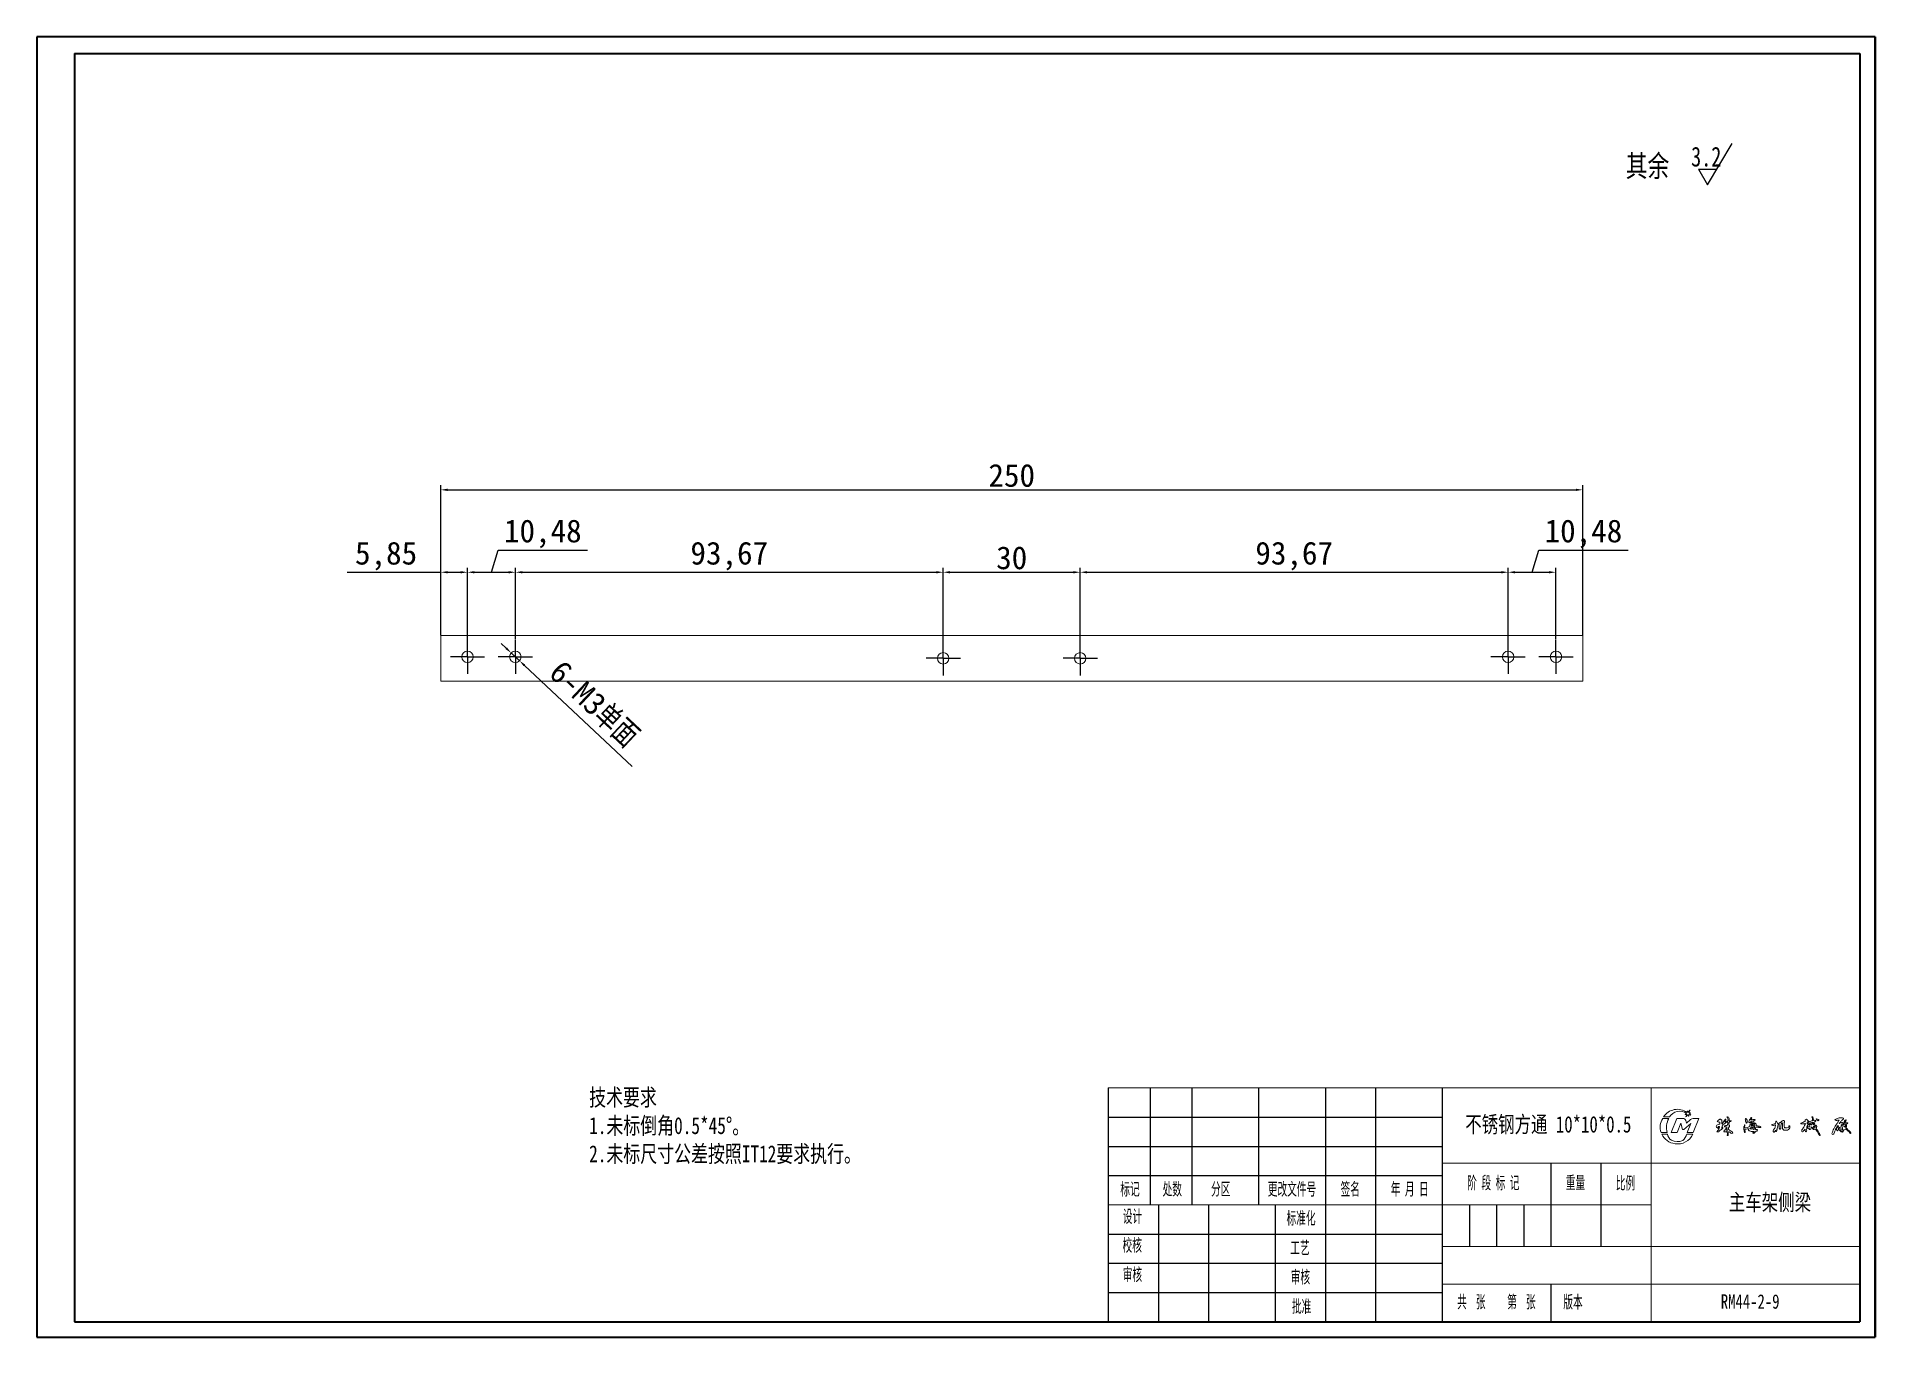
# Model space of a CAD drawing. Header units: millimetres. Extents: x 33 to 2814, y -1567 to 193.
# Drawn here: x 2411.8 to 2814.3, y -1567 to -1282.4 of the extents above; entities outside this region: 16.
import ezdxf

# ---------------------------------------------------------------- set-up
doc = ezdxf.new("R2010")
doc.units = ezdxf.units.MM
doc.linetypes.add('ACAD_ISO04W100', pattern=[30, 24, -3, 0, -3])
for name, color, linetype in [('10', 7, 'Continuous'), ('5', 7, 'Continuous'), ('9', 7, 'Continuous')]:
    doc.layers.add(name, color=color, linetype=linetype)
doc.layers.add('中心线', color=6, linetype='ACAD_ISO04W100', lineweight=0)
doc.layers.add('尺寸线', color=100, linetype='Continuous', lineweight=5)
doc.styles.add('SLDTEXTSTYLE1', font='TXT', dxfattribs={"width": 0.7, "bigfont": 'bigfont'})
doc.dimstyles.new('ISO-25', dxfattribs={"dimtxt": 2.5, "dimasz": 2.5, "dimexe": 1.25, "dimexo": 0.625, "dimtad": 1, "dimtxsty": 'Standard', "dimcen": 2.5, "dimadec": 0, "dimazin": 0, "dimtfac": 1, "dimtmove": 0, "dimatfit": 3, "dimfxl": 1, "dimarcsym": 0})

# ---------------------------------------------------------------- blocks, each defined once
blk = doc.blocks.new('SW_CENTERMARKSYMBOL_5')
at = {"layer": '10', "color": 0}
for p, q in [((-2.5, 0), (-3.75, 0)), ((0, 0), (-2.5, 0)), ((0, 2.5), (0, 3.75)), ((0, 0), (0, 2.5)), ((0, 0), (0, -2.5)), ((0, 0), (2.5, 0)), ((2.5, 0), (3.75, 0)), ((0, -2.5), (0, -3.75))]:
    blk.add_line(p, q, dxfattribs=at)
blk = doc.blocks.new('*D135')
at = {"layer": 'Defpoints', "color": 0, "transparency": 16777216}
for p in [(2750.26, -1381.53), (2500.26, -1413.41), (2750.26, -1413.41)]:
    blk.add_point(p, dxfattribs=at)
at = {"layer": '尺寸线', "color": 0, "lineweight": -2, "transparency": 16777216}
for p, q in [((2500.26, -1413.31), (2500.26, -1380.53)), ((2501.76, -1381.53), (2748.76, -1381.53)), ((2750.26, -1413.31), (2750.26, -1380.53))]:
    blk.add_line(p, q, dxfattribs=at)
at = {"layer": '尺寸线', "color": 0, "transparency": 16777216}
for points in [[(2501.76, -1381.28), (2501.76, -1381.78), (2500.26, -1381.53)], [(2748.76, -1381.28), (2748.76, -1381.78), (2750.26, -1381.53)]]:
    blk.add_solid(points, dxfattribs=at)
at = {"layer": '尺寸线', "color": 0, "transparency": 16777216, "insert": (2625.26, -1378.4), "char_height": 5, "attachment_point": 5}
blk.add_mtext('250', dxfattribs=at)
blk = doc.blocks.new('*D136')
at = {"layer": 'Defpoints', "color": 0, "transparency": 16777216}
for p in [(2506.12, -1399.57), (2500.26, -1413.41), (2506.12, -1414.96)]:
    blk.add_point(p, dxfattribs=at)
at = {"layer": '尺寸线', "color": 0, "lineweight": -2, "transparency": 16777216}
for p, q in [((2479.76, -1399.57), (2500.26, -1399.57)), ((2500.26, -1413.31), (2500.26, -1398.57)), ((2501.76, -1399.57), (2504.62, -1399.57)), ((2506.12, -1414.86), (2506.12, -1398.57))]:
    blk.add_line(p, q, dxfattribs=at)
at = {"layer": '尺寸线', "color": 0, "transparency": 16777216}
for points in [[(2501.76, -1399.32), (2501.76, -1399.82), (2500.26, -1399.57)], [(2504.62, -1399.32), (2504.62, -1399.82), (2506.12, -1399.57)]]:
    blk.add_solid(points, dxfattribs=at)
at = {"layer": '尺寸线', "color": 0, "transparency": 16777216, "insert": (2488.3, -1396.03), "char_height": 5, "attachment_point": 5}
blk.add_mtext('5,85', dxfattribs=at)
blk = doc.blocks.new('*D137')
at = {"layer": 'Defpoints', "color": 0, "transparency": 16777216}
for p in [(2516.6, -1399.57), (2506.12, -1414.96), (2516.6, -1414.34)]:
    blk.add_point(p, dxfattribs=at)
at = {"layer": '尺寸线', "color": 0, "lineweight": -2, "transparency": 16777216}
for p, q in [((2511.36, -1399.57), (2512.81, -1394.72)), ((2512.81, -1394.72), (2532.4, -1394.72)), ((2506.12, -1414.86), (2506.12, -1398.57)), ((2507.62, -1399.57), (2515.1, -1399.57)), ((2516.6, -1414.24), (2516.6, -1398.57))]:
    blk.add_line(p, q, dxfattribs=at)
at = {"layer": '尺寸线', "color": 0, "transparency": 16777216}
for points in [[(2507.62, -1399.32), (2507.62, -1399.82), (2506.12, -1399.57)], [(2515.1, -1399.32), (2515.1, -1399.82), (2516.6, -1399.57)]]:
    blk.add_solid(points, dxfattribs=at)
at = {"layer": '尺寸线', "color": 0, "transparency": 16777216, "insert": (2522.61, -1391.17), "char_height": 5, "attachment_point": 5}
blk.add_mtext('10,48', dxfattribs=at)
blk = doc.blocks.new('*D138')
at = {"layer": 'Defpoints', "color": 0, "transparency": 16777216}
for p in [(2610.26, -1399.57), (2516.6, -1414.34), (2610.26, -1414.66)]:
    blk.add_point(p, dxfattribs=at)
at = {"layer": '尺寸线', "color": 0, "lineweight": -2, "transparency": 16777216}
for p, q in [((2516.6, -1414.24), (2516.6, -1398.57)), ((2518.1, -1399.57), (2608.76, -1399.57)), ((2610.26, -1414.56), (2610.26, -1398.57))]:
    blk.add_line(p, q, dxfattribs=at)
at = {"layer": '尺寸线', "color": 0, "transparency": 16777216}
for points in [[(2518.1, -1399.32), (2518.1, -1399.82), (2516.6, -1399.57)], [(2608.76, -1399.32), (2608.76, -1399.82), (2610.26, -1399.57)]]:
    blk.add_solid(points, dxfattribs=at)
at = {"layer": '尺寸线', "color": 0, "transparency": 16777216, "insert": (2563.43, -1396.03), "char_height": 5, "attachment_point": 5}
blk.add_mtext('93,67', dxfattribs=at)
blk = doc.blocks.new('*D139')
at = {"layer": 'Defpoints', "color": 0, "transparency": 16777216}
for p in [(2640.26, -1399.57), (2610.26, -1414.66), (2640.26, -1414.66)]:
    blk.add_point(p, dxfattribs=at)
at = {"layer": '尺寸线', "color": 0, "lineweight": -2, "transparency": 16777216}
for p, q in [((2610.26, -1414.56), (2610.26, -1398.57)), ((2611.76, -1399.57), (2638.76, -1399.57)), ((2640.26, -1414.56), (2640.26, -1398.57))]:
    blk.add_line(p, q, dxfattribs=at)
at = {"layer": '尺寸线', "color": 0, "transparency": 16777216}
for points in [[(2611.76, -1399.32), (2611.76, -1399.82), (2610.26, -1399.57)], [(2638.76, -1399.32), (2638.76, -1399.82), (2640.26, -1399.57)]]:
    blk.add_solid(points, dxfattribs=at)
at = {"layer": '尺寸线', "color": 0, "transparency": 16777216, "insert": (2625.26, -1396.44), "char_height": 5, "attachment_point": 5}
blk.add_mtext('30', dxfattribs=at)
blk = doc.blocks.new('*D140')
at = {"layer": 'Defpoints', "color": 0, "transparency": 16777216}
for p in [(2733.93, -1399.57), (2640.26, -1414.66), (2733.93, -1414.96)]:
    blk.add_point(p, dxfattribs=at)
at = {"layer": '尺寸线', "color": 0, "lineweight": -2, "transparency": 16777216}
for p, q in [((2640.26, -1414.56), (2640.26, -1398.57)), ((2641.76, -1399.57), (2732.43, -1399.57)), ((2733.93, -1414.86), (2733.93, -1398.57))]:
    blk.add_line(p, q, dxfattribs=at)
at = {"layer": '尺寸线', "color": 0, "transparency": 16777216}
for points in [[(2641.76, -1399.32), (2641.76, -1399.82), (2640.26, -1399.57)], [(2732.43, -1399.32), (2732.43, -1399.82), (2733.93, -1399.57)]]:
    blk.add_solid(points, dxfattribs=at)
at = {"layer": '尺寸线', "color": 0, "transparency": 16777216, "insert": (2687.1, -1396.03), "char_height": 5, "attachment_point": 5}
blk.add_mtext('93,67', dxfattribs=at)
blk = doc.blocks.new('*D141')
at = {"layer": 'Defpoints', "color": 0, "transparency": 16777216}
for p in [(2744.41, -1399.57), (2733.93, -1414.96), (2744.41, -1414.34)]:
    blk.add_point(p, dxfattribs=at)
at = {"layer": '尺寸线', "color": 0, "lineweight": -2, "transparency": 16777216}
for p, q in [((2739.17, -1399.57), (2740.63, -1394.72)), ((2740.63, -1394.72), (2760.21, -1394.72)), ((2733.93, -1414.86), (2733.93, -1398.57)), ((2735.43, -1399.57), (2742.91, -1399.57)), ((2744.41, -1414.24), (2744.41, -1398.57))]:
    blk.add_line(p, q, dxfattribs=at)
at = {"layer": '尺寸线', "color": 0, "transparency": 16777216}
for points in [[(2735.43, -1399.32), (2735.43, -1399.82), (2733.93, -1399.57)], [(2742.91, -1399.32), (2742.91, -1399.82), (2744.41, -1399.57)]]:
    blk.add_solid(points, dxfattribs=at)
at = {"layer": '尺寸线', "color": 0, "transparency": 16777216, "insert": (2750.42, -1391.17), "char_height": 5, "attachment_point": 5}
blk.add_mtext('10,48', dxfattribs=at)
blk = doc.blocks.new('*D142')
at = {"layer": 'Defpoints', "color": 0, "transparency": 16777216}
for p in [(2515.69, -1417.23), (2517.51, -1418.94)]:
    blk.add_point(p, dxfattribs=at)
at = {"layer": '尺寸线', "color": 0, "lineweight": -2, "transparency": 16777216}
for p, q in [((2514.59, -1416.21), (2513.5, -1415.18)), ((2515.69, -1417.23), (2517.51, -1418.94)), ((2542.17, -1442.06), (2518.61, -1419.97))]:
    blk.add_line(p, q, dxfattribs=at)
at = {"layer": '尺寸线', "color": 0, "transparency": 16777216}
for points in [[(2514.76, -1416.03), (2514.42, -1416.39), (2515.69, -1417.23)], [(2518.78, -1419.79), (2518.43, -1420.15), (2517.51, -1418.94)]]:
    blk.add_solid(points, dxfattribs=at)
at = {"layer": '尺寸线', "color": 0, "transparency": 16777216, "insert": (2533.78, -1428.49), "char_height": 5, "attachment_point": 5, "rotation": 316.8501}
blk.add_mtext('6-M3{\\fHYSWLongFangSong|b0|i0|c134|p2;单面}', dxfattribs=at)

msp = doc.modelspace()

# ---------------------------------------------------------------- linework, layer by layer
for p, q in [((2777.614, -1314.785), (2782.951, -1305.713)), ((2775.602, -1311.364), (2777.614, -1314.785)), ((2775.602, -1311.364), (2779.626, -1311.364))]:
    msp.add_line(p, q)
at = {"color": 7, "linetype": 'Continuous', "lineweight": 15}
for p, q in [((2500.265, -1423.408), (2500.265, -1413.408)), ((2750.265, -1413.408), (2500.265, -1413.408)), ((2750.265, -1423.408), (2750.265, -1413.408)), ((2500.265, -1423.408), (2750.265, -1423.408))]:
    msp.add_line(p, q, dxfattribs=at)
for centre in [(2506.116, -1418.09), (2516.599, -1418.09), (2610.265, -1418.408), (2640.265, -1418.408), (2733.93, -1418.09), (2744.414, -1418.09)]:
    msp.add_circle(centre, 1.25, dxfattribs=at)
at = {"layer": '10', "color": 7, "lineweight": 15}
for p, q in [((2765.215, -1512.461), (2765.215, -1538.052)), ((2719.518, -1528.912), (2810.912, -1528.912)), ((2646.403, -1538.052), (2765.215, -1538.052)), ((2765.215, -1538.052), (2765.215, -1563.642)), ((2719.518, -1547.191), (2810.912, -1547.191)), ((2719.518, -1555.433), (2810.912, -1555.433))]:
    msp.add_line(p, q, dxfattribs=at)
at = {"layer": '5', "color": 7, "lineweight": 15}
for p, q in [((2646.403, -1512.461), (2810.912, -1512.461)), ((2646.403, -1512.461), (2810.912, -1512.461)), ((2773.349, -1517.79), (2773.74, -1517.305)), ((2773.762, -1517.318), (2773.524, -1517.873)), ((2767.775, -1519.123), (2769.102, -1519.123)), ((2769.26, -1518.814), (2767.977, -1518.814)), ((2769.631, -1522.228), (2770.904, -1519.138)), ((2770.904, -1519.138), (2772.202, -1519.138)), ((2771.773, -1520.186), (2770.909, -1522.228)), ((2772.142, -1521.582), (2771.773, -1520.186)), ((2773.953, -1520.228), (2772.413, -1521.582)), ((2772.711, -1518.211), (2773.002, -1518.018)), ((2773.071, -1518.235), (2772.718, -1518.235)), ((2772.814, -1519.55), (2772.985, -1520.157)), ((2772.873, -1518.731), (2773.071, -1518.235)), ((2773.252, -1518.326), (2772.895, -1518.744)), ((2772.985, -1520.157), (2773.852, -1519.345)), ((2773.1, -1517.813), (2773.137, -1517.542)), ((2773.145, -1522.237), (2773.953, -1520.228)), ((2773.195, -1517.53), (2773.349, -1517.79)), ((2773.415, -1518.608), (2773.252, -1518.326)), ((2773.477, -1518.304), (2773.474, -1518.592)), ((2773.895, -1518.451), (2773.477, -1518.304)), ((2773.524, -1517.873), (2773.832, -1517.882)), ((2773.839, -1517.905), (2773.607, -1518.078)), ((2773.607, -1518.078), (2773.928, -1518.399)), ((2774.422, -1519.138), (2775.709, -1519.138)), ((2775.709, -1519.138), (2774.427, -1522.237)), ((2779.948, -1520.938), (2779.911, -1520.986)), ((2780.079, -1521.149), (2780.022, -1521.333)), ((2780.065, -1521.454), (2780.215, -1521.013)), ((2780.173, -1520.382), (2780.252, -1520.334)), ((2780.295, -1519.955), (2780.217, -1519.913)), ((2780.754, -1520.319), (2780.841, -1520.331)), ((2780.773, -1521.191), (2780.831, -1521.12)), ((2780.831, -1521.12), (2780.923, -1521.13)), ((2781.285, -1520.933), (2781.279, -1520.847)), ((2781.369, -1520.964), (2781.285, -1520.933)), ((2781.41, -1519.781), (2781.446, -1519.855)), ((2781.846, -1521.017), (2781.794, -1520.96)), ((2782.031, -1519.954), (2781.95, -1519.92)), ((2782.411, -1519.849), (2782.33, -1519.885)), ((2785.695, -1520.558), (2785.76, -1520.519)), ((2785.892, -1519.153), (2785.969, -1519.11)), ((2785.969, -1519.11), (2786.05, -1519.151)), ((2787.041, -1519.363), (2787.029, -1519.456)), ((2787.187, -1519.24), (2787.041, -1519.363)), ((2787.089, -1520.778), (2787.119, -1520.817)), ((2787.112, -1518.893), (2787.204, -1518.91)), ((2787.284, -1520.171), (2787.143, -1520.719)), ((2787.241, -1519.899), (2787.218, -1519.828)), ((2787.275, -1521.195), (2787.339, -1521.153)), ((2787.285, -1520.532), (2787.336, -1520.291)), ((2787.446, -1520.486), (2787.339, -1520.563)), ((2787.385, -1520.597), (2787.438, -1520.555)), ((2787.475, -1520.551), (2787.512, -1520.583)), ((2787.829, -1520.795), (2787.799, -1520.991)), ((2787.859, -1521.109), (2787.914, -1520.67)), ((2789.255, -1521.007), (2789.243, -1521.099)), ((2791.701, -1520.619), (2791.651, -1520.568)), ((2792.155, -1520.619), (2792.039, -1520.677)), ((2792.442, -1520.606), (2792.365, -1520.558)), ((2792.458, -1520.719), (2792.442, -1520.606)), ((2792.541, -1519.815), (2792.564, -1519.718)), ((2792.564, -1519.718), (2792.659, -1519.719)), ((2792.996, -1520.245), (2793.077, -1520.327)), ((2793.278, -1520.114), (2793.258, -1520.213)), ((2793.705, -1520.348), (2793.756, -1520.261)), ((2793.898, -1520.117), (2793.964, -1520.162)), ((2798.987, -1519.656), (2798.995, -1519.448)), ((2799.431, -1520.287), (2799.508, -1520.318)), ((2799.569, -1520.621), (2799.501, -1520.643)), ((2799.668, -1519.73), (2799.666, -1519.816)), ((2799.958, -1520.233), (2799.716, -1520.486)), ((2799.881, -1521.346), (2799.8, -1521.299)), ((2799.933, -1520.546), (2800.071, -1520.4)), ((2800.448, -1519.998), (2800.208, -1520.07)), ((2800.422, -1520.19), (2800.55, -1520.17)), ((2800.449, -1521.052), (2800.43, -1520.961)), ((2800.438, -1520.514), (2800.437, -1520.437)), ((2800.448, -1518.86), (2800.475, -1518.78)), ((2800.489, -1518.95), (2800.448, -1518.86)), ((2800.915, -1519.921), (2800.448, -1519.998)), ((2800.559, -1521.31), (2800.484, -1521.356)), ((2800.532, -1519.249), (2800.489, -1518.95)), ((2800.711, -1521.145), (2800.559, -1521.31)), ((2800.572, -1520.174), (2800.652, -1520.251)), ((2800.668, -1521.347), (2800.821, -1521.318)), ((2800.769, -1520.868), (2800.753, -1520.888)), ((2800.759, -1520.461), (2800.86, -1520.433)), ((2800.796, -1519.541), (2800.865, -1519.606)), ((2801.149, -1520.731), (2801.161, -1520.831)), ((2801.161, -1520.831), (2801.246, -1520.905)), ((2801.313, -1520.64), (2801.401, -1520.663)), ((2801.422, -1521.131), (2801.372, -1521.21)), ((2801.418, -1519.234), (2801.375, -1519.326)), ((2801.375, -1519.326), (2801.45, -1519.41)), ((2801.98, -1519.477), (2801.943, -1519.377)), ((2806.264, -1520.845), (2806.238, -1520.773)), ((2806.43, -1520.217), (2806.523, -1520.233)), ((2806.872, -1520.552), (2806.83, -1520.657)), ((2807.535, -1520.548), (2807.439, -1520.545)), ((2807.667, -1520.044), (2807.63, -1520.144)), ((2807.63, -1520.144), (2807.665, -1520.214)), ((2807.85, -1519.431), (2807.91, -1519.51)), ((2808.233, -1520.071), (2808.303, -1520.146)), ((2768.74, -1522.228), (2767.426, -1522.232)), ((2767.611, -1522.571), (2768.792, -1522.571)), ((2770.909, -1522.228), (2769.631, -1522.228)), ((2772.413, -1521.582), (2772.142, -1521.582)), ((2773.049, -1522.571), (2774.348, -1522.571)), ((2774.427, -1522.237), (2773.145, -1522.237)), ((2779.652, -1522.046), (2779.678, -1521.965)), ((2781.248, -1522.048), (2781.187, -1521.981)), ((2781.81, -1521.611), (2781.835, -1522.005)), ((2781.868, -1521.512), (2781.867, -1521.448)), ((2781.898, -1522.191), (2781.868, -1521.512)), ((2781.966, -1522.899), (2781.918, -1522.829)), ((2782.138, -1522.796), (2782.134, -1522.877)), ((2783.11, -1522.265), (2783.076, -1522.335)), ((2785.775, -1522.186), (2785.701, -1522.177)), ((2785.773, -1521.574), (2785.763, -1521.661)), ((2785.847, -1521.523), (2785.773, -1521.574)), ((2785.83, -1522.118), (2785.775, -1522.186)), ((2786.525, -1521.464), (2786.467, -1521.405)), ((2786.524, -1521.558), (2786.525, -1521.464)), ((2787.197, -1521.456), (2787.246, -1521.385)), ((2787.485, -1522.301), (2787.487, -1522.218)), ((2788.131, -1521.954), (2788.053, -1521.979)), ((2788.435, -1521.825), (2788.403, -1521.912)), ((2788.454, -1521.585), (2788.492, -1521.651)), ((2792.157, -1522.107), (2792.081, -1522.128)), ((2792.507, -1521.791), (2792.424, -1521.79)), ((2792.528, -1521.907), (2792.507, -1521.791)), ((2792.722, -1521.956), (2792.632, -1522.004)), ((2793.419, -1521.486), (2793.515, -1521.495)), ((2798.489, -1521.985), (2798.415, -1522.057)), ((2798.993, -1521.591), (2798.977, -1521.495)), ((2799.172, -1522.013), (2799.118, -1522.082)), ((2799.98, -1521.576), (2799.888, -1521.558)), ((2802.234, -1522.872), (2802.143, -1522.895)), ((2806.249, -1521.5), (2806.265, -1521.404)), ((2806.373, -1521.652), (2806.249, -1521.5)), ((2806.753, -1521.652), (2806.678, -1521.717))]:
    msp.add_line(p, q, dxfattribs=at)
for centre, radius, start, end in [((2771.004, -1520.697), 3.565, 53.99854, 148.11308), ((2773.75, -1517.313), 0.0126, 336.84757, 141.15035), ((2770.862, -1521.044), 3.636, 148.10678, 199.0712), ((2773.03, -1521.155), 4.422, 152.64769, 194.03749), ((2771.519, -1520.241), 2.672, 56.30183, 147.72417), ((2772.247, -1519.732), 0.596, 17.84837, 94.25997), ((2772.718, -1518.222), 0.0126, 123.59808, 270), ((2772.885, -1518.736), 0.0126, 158.25924, 319.48501), ((2773.168, -1517.546), 0.0316, 30.5695, 172.24527), ((2773.442, -1518.592), 0.0316, 210.0475, 359.33925), ((2773.831, -1517.894), 0.0126, 306.89987, 88.42974), ((2774.496, -1520.234), 1.098, 93.88116, 125.93911), ((2773.905, -1518.421), 0.0316, 250.62338, 44.9943), ((2779.75, -1520.869), 0.275, 111.73471, 250.43201), ((2779.013, -1519.17), 1.576, 293.74076, 304.37866), ((2779.265, -1521.948), 0.909, 52.03613, 64.44068), ((2779.961, -1519.864), 0.267, 115.88205, 173.9154), ((2779.924, -1519.502), 0.405, 235.55963, 273.09561), ((2781.034, -1519.908), 1.793, 227.57647, 233.63482), ((2779.966, -1519.629), 0.122, 90.16643, 177.15274), ((2780.213, -1520.957), 0.576, 94.00789, 122.49705), ((2780.017, -1521.002), 0.107, 171.39316, 285.58996), ((2780.097, -1519.364), 0.562, 254.45682, 282.35154), ((2780.03, -1520.98), 0.0923, 67.96471, 152.63215), ((2780.215, -1519.671), 0.298, 95.00357, 146.77594), ((2779.99, -1521.323), 0.0341, 236.67345, 342.78491), ((2780.047, -1521.139), 0.0341, 342.78491, 91.18323), ((2779.937, -1520.399), 0.512, 284.42988, 294.48738), ((2780.152, -1520.911), 0.0463, 338.4925, 93.47325), ((2780.346, -1519.505), 0.205, 40.56591, 139.98771), ((2780.123, -1520.989), 0.0944, 345.40153, 40.67624), ((2779.763, -1520.159), 0.519, 340.21454, 1.49825), ((2779.865, -1520.023), 0.436, 343.75878, 9.03261), ((2779.939, -1520.503), 1.264, 55.36323, 63.54781), ((2780.246, -1520.918), 0.52, 317.22654, 337.38014), ((2780.645, -1521.132), 0.14, 262.75607, 335.03996), ((2781.564, -1519.071), 0.988, 203.40216, 213.911), ((2781.455, -1520.004), 0.769, 170.36434, 204.19773), ((2780.384, -1519.686), 0.366, 328.87571, 9.96208), ((2780.411, -1520.865), 0.404, 321.28638, 0.14287), ((2780.973, -1520.828), 0.163, 96.06335, 192.77441), ((2780.386, -1520.083), 0.517, 331.4243, 351.08691), ((2780.808, -1521.225), 0.15, 295.09104, 39.4683), ((2781.13, -1520.253), 0.249, 117.42123, 158.79048), ((2781.179, -1520.667), 0.295, 90.76751, 143.3679), ((2780.771, -1520.593), 0.2, 338.26911, 30.74864), ((2781.249, -1520.074), 0.238, 126.9119, 170.0414), ((2779.965, -1519.338), 1.265, 334.47962, 342.72974), ((2782.052, -1520.177), 0.994, 131.13318, 152.18921), ((2780.879, -1519.714), 0.721, 294.24208, 316.26159), ((2781.599, -1521.214), 0.487, 99.81165, 131.03223), ((2781.579, -1520.654), 0.374, 235.83347, 305.07277), ((2781.551, -1519.454), 0.155, 71.26752, 170.74483), ((2782.331, -1521.133), 1.309, 127.31067, 135.32762), ((2781.933, -1519.923), 0.542, 145.51709, 164.82413), ((2781.738, -1520.416), 0.632, 93.20974, 117.52757), ((2780.674, -1518.966), 1.041, 321.3255, 331.19696), ((2781.637, -1520.854), 0.17, 72.56929, 135.4047), ((2781.374, -1519.652), 0.469, 290.38055, 312.91964), ((2787.18, -1526.079), 7.278, 138.66815, 140.81882), ((2781.49, -1519.377), 0.131, 316.66988, 32.3132), ((2781.701, -1520.401), 0.291, 267.43343, 338.97668), ((2781.726, -1519.634), 0.363, 264.95169, 308.03305), ((2781.909, -1520.062), 0.346, 81.92744, 126.67163), ((2781.402, -1520.951), 0.449, 314.20692, 351.58046), ((2781.895, -1518.863), 0.118, 66.69586, 147.69693), ((2781.772, -1518.982), 0.184, 25.63936, 82.80869), ((2781.062, -1519.435), 1.025, 356.13915, 31.29985), ((2781.929, -1519.1), 0.345, 12.6009, 87.89792), ((2781.897, -1519.539), 0.191, 288.53917, 10.41098), ((2787.593, -1521.262), 5.671, 169.54971, 172.32807), ((2781.185, -1520.051), 0.851, 347.61238, 6.50537), ((2782.74, -1521.402), 0.575, 166.95309, 194.40932), ((2780.043, -1520.33), 2.335, 336.20184, 340.66322), ((2782.641, -1520.477), 0.4, 159.46151, 185.23184), ((2782.885, -1519.961), 0.847, 220.65354, 233.05021), ((2782.425, -1521.074), 0.182, 130.87673, 189.16745), ((2781.684, -1519.319), 0.653, 346.7386, 26.84101), ((2783.698, -1520.406), 1.433, 166.56195, 177.22767), ((2782.803, -1520.046), 0.5, 161.24927, 183.02782), ((2782.206, -1520.721), 0.238, 294.8967, 339.12946), ((2782.535, -1519.509), 0.22, 169.41921, 216.93768), ((2782.496, -1519.079), 0.578, 256.37479, 283.87397), ((2780.372, -1521.36), 2.13, 15.08818, 19.81229), ((2782.461, -1519.329), 0.523, 264.49128, 284.4301), ((2780.424, -1516.687), 3.822, 304.54577, 308.42677), ((2782.672, -1519.843), 0.206, 52.06811, 100.59966), ((2785.972, -1521.33), 0.466, 172.67696, 206.24608), ((2783.67, -1520.79), 1.901, 345.35926, 353.68154), ((2786.193, -1521.152), 0.651, 150.43685, 166.48195), ((2784.496, -1520.404), 1.209, 339.33731, 352.68595), ((2786.145, -1521.076), 0.448, 165.44538, 199.15041), ((2785.175, -1520.681), 0.606, 332.22312, 15.46446), ((2784.974, -1517.207), 4.085, 280.54822, 288.24676), ((2786.296, -1519.307), 0.433, 159.05098, 196.84599), ((2787.195, -1519.393), 1.314, 181.72603, 206.7303), ((2788.515, -1519.105), 2.644, 199.4082, 203.32193), ((2786.218, -1519.151), 0.169, 179.85433, 247.00262), ((2785.86, -1519.737), 0.474, 298.71089, 345.13535), ((2785.449, -1519.728), 0.82, 4.16649, 30.95386), ((2786.101, -1520.046), 1.052, 278.35182, 308.34024), ((2787.478, -1519.448), 1.23, 190.29648, 199.45662), ((2787.622, -1520.029), 1.001, 144.34957, 170.68907), ((2785.131, -1520.4), 1.595, 13.13159, 19.52313), ((2786.791, -1519.934), 0.149, 224.4428, 331.22424), ((2786.426, -1520.62), 0.412, 322.56195, 347.73017), ((2781.155, -1516.282), 6.479, 330.76649, 333.99261), ((2787.583, -1521.021), 0.817, 144.60088, 157.4718), ((2787.011, -1521.292), 0.142, 147.82, 225.32738), ((2787.627, -1522.948), 1.881, 91.09513, 113.0134), ((2786.409, -1520.256), 0.586, 330.18511, 347.99972), ((2787.091, -1520.059), 0.178, 102.74047, 162.33987), ((2782.28, -1516.238), 5.513, 328.44852, 331.21479), ((2788.955, -1521.391), 2.218, 143.38742, 152.8231), ((2787.165, -1519.224), 0.269, 239.46341, 298.59173), ((2787.184, -1520), 0.175, 78.85274, 139.1547), ((2787.507, -1521.104), 0.53, 133.38991, 142.03165), ((2787.223, -1520.373), 0.456, 256.87561, 276.74517), ((2786.105, -1519.555), 1.187, 334.36531, 343.16404), ((2787.015, -1519.03), 0.272, 309.16772, 348.94294), ((2785.431, -1519.822), 1.994, 21.79876, 27.21515), ((2787.861, -1521.38), 0.615, 162.46075, 180.49175), ((2787.294, -1520.745), 0.0823, 257.35369, 8.59842), ((2787.863, -1520.473), 0.653, 135.77568, 152.49696), ((2787.319, -1520.536), 0.0337, 174.36274, 305.45423), ((2787.305, -1519.188), 0.272, 267.65225, 307.84646), ((2787.458, -1520.37), 0.146, 132.13492, 147.01586), ((2787.188, -1521.553), 0.428, 30.60002, 69.33977), ((2787.5, -1520.401), 0.196, 87.96358, 135.13708), ((2788.098, -1520.654), 0.727, 177.83307, 186.1836), ((2787.405, -1520.624), 0.0337, 128.13944, 185.70466), ((2789.57, -1521.182), 2.466, 145.28134, 151.83317), ((2787.459, -1520.581), 0.0337, 62.84712, 128.13944), ((2787.323, -1520.278), 0.242, 300.7695, 314.15184), ((2787.729, -1520.347), 0.978, 94.04097, 105.21873), ((2787.986, -1521.324), 1.002, 110.46738, 119.5821), ((2783.429, -1520.298), 4.255, 343.36215, 345.88869), ((2786.957, -1519.042), 1.286, 295.31345, 303.35768), ((2788.28, -1519.992), 0.969, 217.59684, 226.2384), ((2787.46, -1519.566), 0.227, 291.27437, 335.76256), ((2787.392, -1520.066), 1.021, 281.26614, 291.01765), ((2787.734, -1520.629), 0.139, 206.74106, 293.2294), ((2787.755, -1520.505), 0.17, 358.35224, 134.77651), ((2788.138, -1521.118), 1.812, 99.23738, 105.30645), ((2787.811, -1520.371), 0.294, 48.73299, 120.01574), ((2787.732, -1519.241), 0.422, 261.14893, 286.60528), ((2787.766, -1520.986), 0.0337, 255.96963, 351.74296), ((2787.796, -1520.79), 0.0337, 351.74296, 101.99256), ((2787.161, -1521.178), 0.701, 341.9753, 5.65657), ((2787.833, -1519.511), 0.182, 29.98959, 85.48529), ((2787.444, -1519.242), 0.575, 315.36404, 341.91805), ((2787.45, -1520.559), 0.477, 346.49377, 5.8595), ((2787.817, -1520.542), 0.435, 28.24187, 64.4197), ((2789.004, -1521.418), 0.908, 155.57345, 184.64559), ((2788.278, -1521.31), 0.286, 74.17181, 110.67067), ((2788.107, -1520.449), 0.146, 338.24435, 50.47087), ((2788.456, -1520.581), 0.227, 160.09577, 229.41631), ((2788.519, -1519.412), 1.357, 261.08588, 268.85479), ((2788.466, -1521.988), 0.959, 74.94063, 96.59662), ((2787.877, -1525.885), 5.152, 78.08665, 83.14928), ((2789.202, -1519.878), 1.28, 247.66272, 259.89858), ((2788.913, -1521.282), 0.439, 38.77309, 86.38804), ((2789.061, -1520.778), 0.369, 256.86653, 299.54845), ((2791.782, -1520.589), 0.133, 88.61056, 171.00204), ((2792.204, -1518.731), 1.953, 255.08217, 265.17792), ((2790.971, -1516.858), 3.689, 282.75949, 289.69337), ((2791.493, -1517.936), 2.763, 283.87896, 288.39849), ((2791.008, -1520.517), 1.464, 323.66249, 352.08888), ((2792.177, -1519.946), 0.387, 275.53426, 19.80089), ((2792.206, -1520.146), 0.623, 8.57633, 43.3212), ((2794.725, -1521.762), 1.961, 150.74152, 168.3445), ((2793.078, -1519.996), 0.262, 192.53939, 251.94565), ((2793.389, -1520.666), 0.4, 157.77031, 200.13057), ((2792.762, -1520.333), 0.315, 324.71284, 1.10896), ((2793.88, -1521.058), 0.629, 176.21977, 222.91089), ((2788.716, -1520.489), 4.567, 353.37041, 358.4457), ((2792.142, -1520.478), 1.147, 353.22326, 13.37655), ((2793.636, -1520.594), 0.598, 97.62492, 126.71996), ((2793.446, -1519.717), 0.305, 291.38328, 329.59079), ((2794.384, -1520.904), 0.763, 168.09333, 190.89099), ((2797.559, -1520.989), 3.926, 180.85757, 185.26996), ((2788.203, -1519.615), 5.55, 348.24412, 352.41924), ((2793.021, -1518.777), 1.292, 302.1333, 311.08782), ((2793.103, -1519.475), 1.022, 309.7516, 321.08318), ((2795.665, -1522.344), 3.153, 121.01497, 124.68213), ((2791.964, -1520.563), 2.04, 359.98446, 11.3371), ((2797.576, -1520.664), 3.573, 178.38568, 183.24953), ((2791.216, -1521.134), 2.805, 1.34932, 5.47816), ((2794.829, -1521.157), 0.813, 173.7747, 209.46668), ((2794.218, -1519.767), 0.218, 345.38413, 144.80873), ((2797.62, -1520.472), 3.287, 171.97534, 186.07816), ((2793.857, -1521.062), 0.55, 5.2333, 26.02074), ((2793.507, -1519.62), 0.944, 335.38476, 347.64566), ((2794.546, -1521.013), 0.141, 179.65304, 263.12671), ((2794.69, -1520.989), 0.229, 225.36565, 276.03531), ((2794.808, -1520.228), 0.994, 264.62119, 299.72766), ((2794.877, -1520.968), 0.732, 285.56644, 4.42241), ((2795.171, -1520.899), 0.231, 304.03292, 19.3571), ((2795.579, -1520.968), 0.24, 97.374, 142.60412), ((2795.419, -1520.872), 0.192, 348.07803, 47.47698), ((2798.16, -1520.175), 0.152, 164.68104, 236.53228), ((2797.213, -1516.866), 3.365, 283.75338, 299.43994), ((2798.29, -1519.851), 0.499, 244.58666, 279.90362), ((2803.108, -1524.169), 5.434, 146.2824, 150.59117), ((2798.485, -1519.446), 0.903, 263.10676, 289.05182), ((2796.373, -1519.866), 2.562, 329.85284, 336.70089), ((2802.119, -1522.552), 3.783, 146.00988, 153.76073), ((2798.753, -1519.881), 0.42, 273.57476, 301.33654), ((2798.768, -1519.592), 0.228, 295.73802, 343.67734), ((2798.805, -1520.348), 0.199, 333.32896, 33.04183), ((2799.25, -1519.602), 0.298, 92.38317, 148.90354), ((2799.082, -1519.606), 0.339, 29.05936, 62.6982), ((2797.314, -1521.3), 1.986, 352.93608, 1.78853), ((2799.849, -1521.194), 0.552, 132.14254, 184.52517), ((2798.767, -1520.342), 1.089, 34.18843, 55.84857), ((2799.732, -1520.143), 0.334, 136.29963, 205.60617), ((2799.646, -1521.115), 0.182, 40.82293, 171.14546), ((2799.696, -1521.094), 0.23, 178.40215, 296.86375), ((2799.639, -1520.737), 0.167, 145.75587, 196.87612), ((2799.433, -1519.599), 0.318, 280.30258, 317.03011), ((2799.743, -1520.365), 0.24, 120.06604, 168.66267), ((2799.84, -1520.77), 0.31, 113.55705, 151.15416), ((2800.07, -1520.409), 0.512, 117.32381, 150.67009), ((2799.809, -1520.846), 0.152, 260.33848, 339.3398), ((2800.054, -1520.037), 0.235, 85.12581, 159.15713), ((2800.293, -1521.439), 0.422, 167.22594, 196.26337), ((2799.96, -1520.571), 0.0371, 136.79223, 219.18543), ((2799.673, -1520.765), 0.309, 334.11276, 33.40374), ((2800.155, -1520.408), 0.264, 101.59953, 138.47708), ((2800.098, -1520.425), 0.0371, 50.34535, 136.79223), ((2799.763, -1518.611), 1.232, 284.62522, 298.58625), ((2800.067, -1520.06), 0.0969, 291.61523, 331.22067), ((2800.828, -1519.716), 0.981, 223.91936, 233.06684), ((2800.242, -1520.186), 0.12, 106.57999, 138.65368), ((2799.513, -1521.154), 0.743, 332.27933, 356.40053), ((2800.343, -1520.435), 0.123, 211.8628, 320.3412), ((2800.539, -1521.226), 0.286, 112.33808, 174.96964), ((2800.312, -1519.194), 0.5, 274.63376, 297.53629), ((2800.615, -1520.286), 0.233, 162.39629, 220.38071), ((2800.428, -1520.227), 0.0371, 98.9286, 162.02323), ((2801.115, -1521.131), 0.671, 173.2568, 199.67777), ((2800.517, -1518.908), 0.135, 21.32184, 108.17619), ((2802.945, -1519.023), 2.423, 185.35467, 190.09043), ((2800.397, -1519.53), 0.182, 323.57903, 26.99106), ((2800.556, -1520.207), 0.0371, 63.95188, 98.9286), ((2800.675, -1521.383), 0.0371, 100.81612, 189.86149), ((2800.04, -1519.207), 0.696, 356.92747, 29.94288), ((2800.947, -1520.233), 0.295, 183.43577, 230.57471), ((2800.31, -1520.948), 0.447, 333.79983, 7.70906), ((2802.178, -1519.099), 1.451, 185.74219, 197.75807), ((2800.917, -1520.93), 0.16, 86.59074, 157.39669), ((2800.989, -1520.414), 0.274, 84.32528, 129.54923), ((2800.17, -1520.449), 0.691, 1.34784, 20.86675), ((2800.718, -1520.881), 0.449, 283.29535, 322.17982), ((2800.77, -1519.044), 0.57, 279.60894, 299.35701), ((2800.835, -1519.38), 0.547, 278.36914, 309.82239), ((2800.545, -1521.076), 0.488, 13.91894, 38.73773), ((2799.83, -1520.52), 1.246, 358.63909, 17.65342), ((2800.853, -1521.109), 0.224, 347.88195, 42.25172), ((2801.109, -1519.785), 0.251, 35.28434, 103.784), ((2801.939, -1520.304), 0.899, 195.79593, 208.35528), ((2804.438, -1522.285), 4.094, 139.74669, 142.61696), ((2800.934, -1520.686), 0.382, 324.84653, 6.92606), ((2803.631, -1520.251), 2.454, 203.01254, 219.36768), ((2801.092, -1520.911), 0.396, 326.39261, 38.84945), ((2801.493, -1519.99), 0.76, 53.71884, 95.69989), ((2802.01, -1518.867), 0.78, 224.06332, 255.8517), ((2801.723, -1519.356), 0.284, 289.88514, 334.75238), ((2810.598, -1523.739), 5.829, 144.39322, 156.18351), ((2806.79, -1521.467), 2.467, 103.38514, 121.96981), ((2805.756, -1519.208), 0.32, 211.526, 265.05364), ((2806.394, -1521.752), 0.834, 149.57008, 170.24812), ((2804.17, -1520.13), 1.924, 321.42723, 333.3333), ((2805.966, -1518.986), 0.591, 246.3551, 266.49125), ((2806.523, -1521.525), 0.692, 126.85048, 184.77042), ((2810.659, -1523.261), 5.616, 142.57197, 148.72607), ((2806.321, -1521.087), 0.441, 128.70562, 167.67336), ((2806.277, -1520.392), 0.888, 93.92541, 113.05638), ((2806.057, -1521.301), 0.558, 70.99544, 91.21424), ((2806.333, -1521.09), 0.254, 105.64458, 152.31163), ((2806.673, -1521.587), 0.539, 119.67298, 162.09876), ((2805.421, -1519.366), 0.915, 328.24474, 340.39086), ((2806.294, -1519.723), 0.23, 57.68166, 109.54099), ((2806.804, -1520.733), 1.765, 86.6853, 109.38389), ((2806.226, -1521.178), 0.229, 279.859, 329.55007), ((2807.328, -1520.505), 1.336, 133.02447, 141.47338), ((2806.935, -1522.118), 1.13, 82.49047, 117.89979), ((2806.4, -1521.125), 0.171, 277.86904, 342.46026), ((2806.567, -1520.203), 0.138, 103.22258, 185.78051), ((2807.206, -1520.409), 0.705, 142.55764, 165.52461), ((2806.933, -1520.162), 0.409, 124.03824, 166.83196), ((2806.491, -1521.61), 0.439, 28.2798, 80.59196), ((2806.31, -1520.61), 0.713, 45.42807, 61.96929), ((2807.842, -1520.814), 1.508, 127.55775, 138.95119), ((2806.86, -1519.962), 0.148, 250.82895, 328.87951), ((2806.952, -1520.575), 0.147, 213.84895, 289.59587), ((2806.788, -1520.235), 0.329, 284.86175, 320.05275), ((2806.975, -1519.601), 0.634, 59.89747, 96.25219), ((2806.639, -1518.895), 0.777, 291.36547, 320.75735), ((2807.109, -1520.331), 0.317, 57.89123, 112.61628), ((2806.78, -1522.009), 1.314, 62.90644, 80.31864), ((2806.788, -1519.991), 0.52, 298.95203, 321.00139), ((2806.884, -1521.198), 0.282, 344.00346, 45.24173), ((2806.624, -1521.32), 0.534, 343.37318, 4.79056), ((2807.112, -1520.149), 0.186, 295.25267, 27.83355), ((2807.164, -1519.203), 0.199, 292.93388, 49.26034), ((2807.618, -1520.385), 0.24, 173.56539, 221.70524), ((2807.457, -1521), 0.178, 19.14625, 116.08979), ((2809.47, -1520.761), 2.129, 158.37591, 169.09229), ((2808.008, -1520.052), 0.523, 149.67755, 171.63458), ((2807.721, -1520.748), 0.273, 72.4547, 132.90662), ((2807.829, -1519.802), 0.272, 134.76416, 177.12423), ((2807.803, -1520.9), 0.182, 193.22324, 255.94484), ((2807.864, -1519.664), 0.234, 93.49946, 166.2315), ((2808.084, -1521.19), 1.062, 102.49944, 113.25453), ((2806.409, -1519.444), 1.394, 334.51803, 342.68356), ((2807.248, -1519.403), 0.671, 317.14152, 350.82555), ((2807.587, -1520.932), 0.224, 320.17858, 12.47358), ((2805.2, -1520.702), 2.611, 356.01313, 4.70489), ((2808.026, -1520.37), 0.277, 86.97612, 128.36632), ((2806.781, -1520.939), 1.191, 347.3147, 356.93361), ((2810.794, -1518.657), 3.82, 221.73635, 227.72098), ((2807.592, -1520.785), 0.437, 330.1538, 9.64947), ((2808.539, -1520.597), 0.53, 149.89594, 192.59769), ((2808.164, -1520.304), 0.244, 73.34155, 120.35971), ((2808.029, -1520.042), 0.294, 280.20216, 339.20847), ((2770.892, -1521.093), 3.599, 204.25819, 263.22268), ((2770.609, -1522.314), 1.835, 188.07778, 239.36943), ((2770.992, -1521.191), 3.006, 243.98588, 292.70965), ((2771.048, -1521.101), 3.612, 260.74299, 335.98713), ((2770.034, -1521.615), 3.163, 312.06403, 342.41098), ((2779.901, -1520.648), 1.42, 259.91518, 270.87813), ((2782.231, -1523.81), 3.15, 135.77997, 144.14487), ((2779.897, -1521.715), 0.354, 274.20871, 318.69402), ((2779.668, -1521.332), 0.416, 317.34984, 342.87309), ((2781.253, -1522.774), 1.368, 123.39982, 142.88236), ((2779.063, -1519.211), 2.816, 300.69424, 306.31765), ((2781.477, -1522.221), 1.052, 125.14715, 135.17814), ((2780.281, -1521.7), 0.949, 342.7667, 353.93769), ((2781.376, -1521.854), 0.16, 96.00648, 160.44021), ((2781.508, -1520.931), 1.147, 256.86891, 284.61724), ((2780.095, -1520.449), 1.775, 315.43317, 324.4382), ((2781.655, -1521.459), 0.118, 312.80177, 359.72413), ((2781.777, -1521.537), 0.043, 191.77564, 274.76943), ((2781.822, -1521.474), 0.0517, 30.37273, 163.99607), ((2781.776, -1521.614), 0.0341, 3.57579, 82.82114), ((2781.801, -1522.007), 0.0341, 264.40984, 3.57579), ((2778.684, -1522.611), 3.241, 356.16, 7.45446), ((2781.996, -1522.475), 0.425, 265.92367, 288.99747), ((2782.626, -1522.315), 0.536, 152.93266, 192.2151), ((2782.375, -1522.654), 0.276, 170.8204, 210.91739), ((2781.33, -1522.522), 0.778, 353.48882, 6.8611), ((2782.213, -1522.241), 0.182, 53.29979, 111.01202), ((2783.046, -1520.393), 1.44, 233.13321, 244.16571), ((2782.178, -1522.78), 0.7, 40.42099, 78.10447), ((2781.143, -1523.923), 2.572, 40.12015, 60.26806), ((2782.898, -1522.12), 0.279, 227.82776, 309.58112), ((2788.64, -1521.168), 3.107, 186.8083, 198.94544), ((2784.812, -1522.033), 1.021, 355.24294, 21.39194), ((2785.698, -1519.39), 2.138, 273.97991, 278.85581), ((2786.389, -1522.093), 0.692, 83.52515, 121.48032), ((2786.78, -1521.59), 0.258, 172.86773, 253.42089), ((2786.103, -1524.422), 2.654, 70.91261, 76.87081), ((2787.446, -1519.678), 1.796, 252.69997, 262.0361), ((2787.324, -1521.264), 0.739, 241.49331, 269.79703), ((2787.582, -1523.447), 1.467, 82.33881, 100.222), ((2787.641, -1522.215), 0.178, 208.77301, 271.37545), ((2787.641, -1522.663), 0.471, 86.44899, 109.08666), ((2787.68, -1521.308), 0.272, 230.0997, 288.7629), ((2787.693, -1522.144), 0.254, 259.12262, 341.84204), ((2787.656, -1522.057), 0.137, 275.85777, 27.63047), ((2787.682, -1521.439), 0.152, 304.08962, 16.85772), ((2787.651, -1521.935), 0.405, 314.57212, 353.66859), ((2788.254, -1521.272), 0.269, 234.80046, 273.26907), ((2788.196, -1521.473), 0.485, 262.30006, 295.26022), ((2788.11, -1522.592), 1.064, 71.13597, 81.36517), ((2789.016, -1521.92), 0.589, 152.8165, 170.71013), ((2792.419, -1521.954), 0.492, 142.60953, 185.5261), ((2793.401, -1520.381), 2.19, 227.76456, 232.93961), ((2789.225, -1519.828), 3.346, 326.89245, 332.27689), ((2791.801, -1521.535), 0.673, 301.92472, 337.74683), ((2792.631, -1521.901), 0.104, 183.7166, 270.64392), ((2792.003, -1521.619), 0.794, 334.88556, 4.48875), ((2795.074, -1521.577), 2.28, 174.6877, 179.49849), ((2793.346, -1521.201), 0.339, 299.96091, 333.97474), ((2793.447, -1522.501), 1.16, 44.49478, 54.49986), ((2794.647, -1520.191), 1.542, 256.03282, 286.0682), ((2799.134, -1521.836), 0.898, 168.75715, 188.62986), ((2798.481, -1521.722), 0.341, 226.63108, 258.92644), ((2798.81, -1521.955), 0.63, 133.79354, 152.12619), ((2799.121, -1522.244), 0.683, 132.11322, 157.7573), ((2798.577, -1521.434), 0.315, 285.90802, 322.94314), ((2799.047, -1521.727), 0.242, 106.80552, 154.70226), ((2799.687, -1521.712), 0.705, 170.09056, 187.70482), ((2799.331, -1521.813), 0.343, 178.86858, 231.52787), ((2798.981, -1521.767), 0.311, 307.91305, 3.57718), ((2800.7, -1521.605), 1.416, 177.52003, 185.77892), ((2800.484, -1522.553), 1.099, 106.59712, 117.29771), ((2801.912, -1520.501), 1.552, 214.91395, 222.13171), ((2800.812, -1520.92), 0.624, 265.22559, 302.16234), ((2801.178, -1521.575), 0.13, 17.36706, 104.68947), ((2803.152, -1520.72), 2.022, 203.80113, 217.99314), ((2800.66, -1522.809), 1.233, 29.24927, 43.23074), ((2799.068, -1523.591), 3.207, 23.02971, 33.77647), ((2803.166, -1521.651), 1.535, 201.2342, 216.21796), ((2801.129, -1523.23), 1.044, 29.13681, 40.08432), ((2805.337, -1519.992), 4.062, 215.24554, 219.50841), ((2802.34, -1522.662), 0.305, 191.22426, 229.74851), ((2801.679, -1522.781), 0.562, 350.69717, 21.33761), ((2805.059, -1522.441), 0.25, 144.17237, 214.89385), ((2805.019, -1522.334), 0.298, 236.57187, 353.53592), ((2803.44, -1521.495), 1.626, 330.5705, 344.60798), ((2808.91, -1523.448), 4.187, 150.49191, 158.70448), ((2807.131, -1522.628), 1.834, 156.17451, 171.84725), ((2803.334, -1520.814), 2.376, 333.14693, 340.4125), ((2806.082, -1521.625), 0.252, 170.36269, 258.35962), ((2805.924, -1521.655), 0.242, 296.26699, 7.90397), ((2807.231, -1521.504), 1.074, 175.57336, 186.27583), ((2806.02, -1522.334), 0.768, 32.44039, 62.65213), ((2807.086, -1521.574), 0.544, 219.82796, 272.67461), ((2806.93, -1521.663), 0.257, 192.14943, 281.43708), ((2806.492, -1521.365), 0.388, 312.22426, 354.53917), ((2806.939, -1521.768), 0.152, 285.82337, 359.73893), ((2803.949, -1521.158), 3.201, 348.99341, 354.35643), ((2806.918, -1521.738), 0.426, 297.09266, 351.0472), ((2807.561, -1521.796), 0.224, 132.8218, 182.25923), ((2807.507, -1521.487), 0.174, 236.10494, 304.29465), ((2805.142, -1518.914), 3.667, 312.19317, 316.66432), ((2806.942, -1522.925), 1.728, 49.86849, 59.86227), ((2814.425, -1515.529), 8.802, 223.64523, 226.8958), ((2796.123, -1533.318), 16.926, 42.33545, 44.36126), ((2806.733, -1523.946), 2.603, 45.44785, 49.88656), ((2809.103, -1521.895), 0.578, 199.81102, 248.88841), ((2805.203, -1525.442), 4.918, 39.85673, 45.75202), ((2808.848, -1522.311), 0.132, 291.03733, 9.09892)]:
    msp.add_arc(centre, radius, start, end, dxfattribs=at)
at = {"layer": '9', "color": 7, "lineweight": 40}
for p, q in [((2814.301, -1282.351), (2411.828, -1282.351)), ((2411.828, -1282.351), (2411.828, -1567.027)), ((2814.301, -1567.027), (2814.301, -1282.351)), ((2814.301, -1282.351), (2814.301, -1567.027)), ((2420.104, -1285.984), (2810.918, -1285.984)), ((2420.104, -1285.984), (2420.104, -1563.642)), ((2810.918, -1285.984), (2810.918, -1563.642)), ((2420.104, -1563.642), (2810.918, -1563.642)), ((2411.828, -1567.027), (2814.301, -1567.027))]:
    msp.add_line(p, q, dxfattribs=at)
at = {"layer": '9', "color": 7}
for p, q in [((2646.403, -1512.461), (2646.403, -1563.642)), ((2655.542, -1512.461), (2655.542, -1538.052)), ((2664.682, -1512.461), (2664.682, -1538.052)), ((2679.305, -1512.461), (2679.305, -1538.052)), ((2693.928, -1512.461), (2693.928, -1563.642)), ((2704.895, -1512.461), (2704.895, -1563.642)), ((2719.518, -1512.461), (2719.518, -1563.642)), ((2646.403, -1518.859), (2719.518, -1518.859)), ((2646.403, -1525.256), (2719.518, -1525.256)), ((2743.281, -1528.912), (2743.281, -1547.191)), ((2754.248, -1528.912), (2754.248, -1547.191)), ((2646.403, -1531.654), (2719.518, -1531.654)), ((2657.37, -1538.052), (2657.37, -1563.642)), ((2668.337, -1538.052), (2668.337, -1563.642)), ((2682.96, -1538.052), (2682.96, -1563.642)), ((2725.459, -1538.052), (2725.459, -1547.191)), ((2731.399, -1538.052), (2731.399, -1547.191)), ((2737.34, -1538.052), (2737.34, -1547.191)), ((2646.403, -1544.449), (2719.518, -1544.449)), ((2646.403, -1550.847), (2719.518, -1550.847)), ((2646.403, -1557.244), (2719.518, -1557.244)), ((2743.281, -1555.433), (2743.281, -1563.642))]:
    msp.add_line(p, q, dxfattribs=at)

# ---------------------------------------------------------------- block references
at = {"layer": '中心线', "rotation": 90}
for p in [(2506.116, -1418.09), (2516.599, -1418.09), (2610.265, -1418.408), (2640.265, -1418.408), (2733.93, -1418.09), (2744.414, -1418.09)]:
    msp.add_blockref('SW_CENTERMARKSYMBOL_5', p, dxfattribs=at)

# ---------------------------------------------------------------- texts
at = {"color": 1, "true_color": 0xff0000, "char_height": 1.94926, "attachment_point": 1}
for insert in [(106.45, 193.477), (105.596, 162.28), (106.669, 155.884), (106.67, 152.71), (239.26, 151.438), (118.035, 58.819)]:
    msp.add_mtext('{\\fNSimSun|b0|i0|c0; }', dxfattribs=dict(at, insert=insert))
at = {"color": 1, "true_color": 0xff0000, "attachment_point": 7, "rotation": 90}
for s, insert, char_height in [('{\\fNSimSun|b0|i0|c0; }', (256.688, 114.877), 1.94926), ('{\\fNSimSun|b0|i0|c0; }', (202.58, 111.297), 1.94926), ('{\\fNSimSun|b0|i0|c0; }', (256.688, 110.124), 1.36447), ('{\\fNSimSun|b0|i0|c0; }', (202.579, 107.223), 1.16956), ('{\\fNSimSun|b0|i0|c0;  }', (256.688, 106.73), 1.94926), ('{\\fNSimSun|b0|i0|c0;  }', (202.58, 103.827), 1.94926), ('{\\fNSimSun|b0|i0|c0; }', (256.689, 93.967), 1.94926)]:
    msp.add_mtext(s, dxfattribs=dict(at, insert=insert, char_height=char_height))
at = {"color": 7, "attachment_point": 1}
for s, insert, char_height in [('{\\fHYSWLongFangSong|b0|i0|c0;    }', (32.828, 57.925), 2.53239), ('{\\fHYSWLongFangSong|b0|i0|c0;  }', (32.828, 46.869), 2.53233), ('{\\fHYSWLongFangSong|b0|i0|c0;   }', (32.828, 35.813), 2.53209)]:
    msp.add_mtext(s, dxfattribs=dict(at, insert=insert, char_height=char_height))
at = {"attachment_point": 1}
for s, width, gutter_width, insert, char_height in [('{\\fHYSWLongFangSong|b0|i0|c134|p2;其余}', 4034.85152, 24.014, (2759.684, -1308.232), 4.76473), ('{\\fHYSWLongFangSong|b0|i0|c134|p2;3.2}', 7.20603, 4.5, (2773.995, -1306.43), 4.32), ('{\\fHYSWLongFangSong|b0|i0|c134|p2;技术要求\\P1.未标倒角0.5*45%%D。\\P2.未标尺寸公差按照IT12要求执行。}', 83.38425, 1.158, (2532.753, -1512.668), 3.7044), ('{\\fHYSWLongFangSong|b0|i0|c134|p2;RM44-2-9}', 302.22118, 1.544, (2780.493, -1557.629), 3.15)]:
    msp.add_mtext_dynamic_manual_height_columns(s, width=width, gutter_width=gutter_width, heights=[0], dxfattribs=dict(at, insert=insert, char_height=char_height))
at = {"char_height": 3.6, "width": 99.05045, "attachment_point": 1}
for s, insert in [('{\\fHYSWLongFangSong|b0|i0|c134|p2;不锈钢方通 10*10*0.5}', (2724.549, -1518.62)), ('{\\fHYSWLongFangSong|b0|i0|c134|p2;主车架侧梁}', (2782.258, -1535.67))]:
    msp.add_mtext(s, dxfattribs=dict(at, insert=insert))
at = {"layer": '9', "color": 7, "char_height": 2.75469, "attachment_point": 2, "style": 'SLDTEXTSTYLE1'}
for s, insert in [('{\\fHYSWLongFangSong|b0|i0|c134|p2;标记}', (2651.155, -1533.202)), ('{\\fHYSWLongFangSong|b0|i0|c134|p2;处数}', (2660.415, -1533.202)), ('{\\fHYSWLongFangSong|b0|i0|c134|p2;分区}', (2671.018, -1533.202)), ('{\\fHYSWLongFangSong|b0|i0|c134|p2;更改文件号}', (2686.622, -1533.202)), ('{\\fHYSWLongFangSong|b0|i0|c134|p2;签名}', (2699.378, -1533.202)), ('{\\fHYSWLongFangSong|b0|i0|c134|p2;年 月 日}', (2712.397, -1533.202)), ('{\\fHYSWLongFangSong|b0|i0|c134|p2;阶 段 标 记}', (2730.701, -1531.827)), ('{\\fHYSWLongFangSong|b0|i0|c134|p2;重量}', (2748.666, -1531.776)), ('{\\fHYSWLongFangSong|b0|i0|c134|p2;比例}', (2759.615, -1531.879)), ('{\\fHYSWLongFangSong|b0|i0|c134|p2;设计}', (2651.694, -1539.179)), ('{\\fHYSWLongFangSong|b0|i0|c134|p2;标准化}', (2688.605, -1539.552)), ('{\\fHYSWLongFangSong|b0|i0|c134|p2;校核}', (2651.649, -1545.494)), ('{\\fHYSWLongFangSong|b0|i0|c134|p2;工艺}', (2688.366, -1546.067)), ('{\\fHYSWLongFangSong|b0|i0|c134|p2;审核}', (2651.697, -1551.916)), ('{\\fHYSWLongFangSong|b0|i0|c134|p2;审核}', (2688.461, -1552.447)), ('{\\fHYSWLongFangSong|b0|i0|c134|p2;共  张}', (2725.887, -1557.885)), ('{\\fHYSWLongFangSong|b0|i0|c134|p2;第  张}', (2736.841, -1557.885)), ('{\\fHYSWLongFangSong|b0|i0|c134|p2;版本}', (2748.136, -1557.905)), ('{\\fHYSWLongFangSong|b0|i0|c134|p2;批准}', (2688.729, -1558.875))]:
    msp.add_mtext(s, dxfattribs=dict(at, insert=insert))

# ---------------------------------------------------------------- dimensions: what is measured, and where the dimension line sits
at = {"layer": '尺寸线'}
for base, p1, p2, picture, middle in [((2750.265, -1381.53), (2500.265, -1413.408), (2750.265, -1413.408), '*D135', (2625.265, -1378.405)), ((2516.599, -1399.569), (2506.116, -1414.965), (2516.599, -1414.34), '*D137', (2513.439, -1391.174)), ((2744.414, -1399.569), (2733.93, -1414.965), (2744.414, -1414.34), '*D141', (2741.253, -1391.174)), ((2610.265, -1399.569), (2516.599, -1414.34), (2610.265, -1414.658), '*D138', (2563.432, -1396.028)), ((2640.265, -1399.569), (2610.265, -1414.658), (2640.265, -1414.658), '*D139', (2625.265, -1396.444)), ((2733.9305, -1399.5695), (2640.2649, -1414.6579), (2733.9305, -1414.9649), '*D140', (2687.0977, -1396.0278))]:
    dim = msp.add_linear_dim(base=base, p1=p1, p2=p2, dimstyle='ISO-25', override={"dimtxt": 5, "dimasz": 1.5, "dimexe": 1, "dimexo": 0.1, "dimtmove": 1}, dxfattribs=at)
    dim.commit()
    dim.dimension.update_dxf_attribs({"geometry": picture, "text_midpoint": middle})
dim = msp.add_linear_dim(base=(2506.116, -1399.569), p1=(2500.265, -1413.408), p2=(2506.116, -1414.965), dimstyle='ISO-25', override={"dimtxt": 5, "dimasz": 1.5, "dimexe": 1, "dimexo": 0.1, "dimtmove": 1}, dxfattribs=at)
dim.commit()
dim.dimension.update_dxf_attribs({"geometry": '*D136', "text_midpoint": (2488.297, -1396.214), "dimtype": 160})
dim = msp.add_diameter_dim_2p(p1=(2515.687, -1417.235), p2=(2517.511, -1418.945), text='6-M3{\\fHYSWLongFangSong|b0|i0|c134|p2;单面}', dimstyle='ISO-25', override={"dimtxt": 5, "dimasz": 1.5, "dimexe": 1, "dimexo": 0.1, "dimtmove": 1}, dxfattribs=at)
dim.commit()
dim.dimension.update_dxf_attribs({"geometry": '*D142', "text_midpoint": (2530.934, -1431.527)})

doc.saveas('drawing.dxf')
